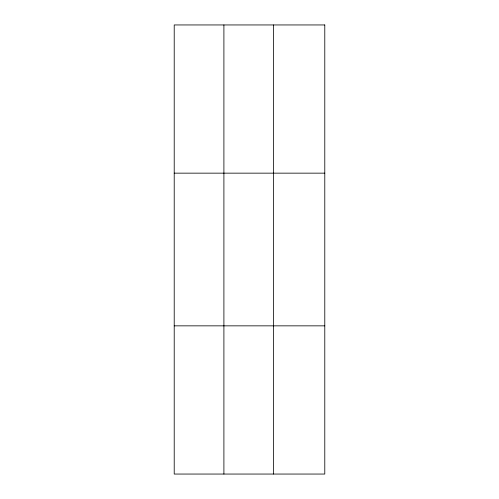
<?xml version="1.0" encoding="UTF-8"?>
<svg xmlns="http://www.w3.org/2000/svg" width="499" height="499" viewBox="0 0 499 499"><rect width="100%" height="100%" fill="white"/><g stroke="black" fill="none" stroke-linecap="round" stroke-linejoin="round"><path stroke-width="0.75" d="M223.901 24.95L223.901 474.05M273.589 24.95L273.589 474.05M174.213 173.153L324.787 173.153M174.213 325.847L324.787 325.847M324.787 24.95L324.787 474.05L174.213 474.05L174.213 24.95L324.787 24.95"/></g></svg>
